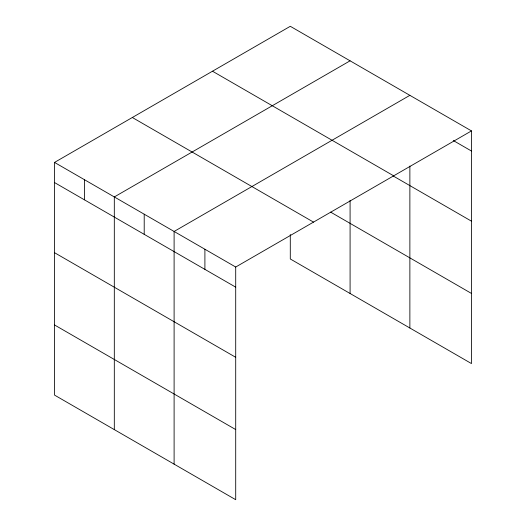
<?xml version="1.0" encoding="UTF-8"?>
<svg xmlns="http://www.w3.org/2000/svg" width="526" height="526" viewBox="0 0 526 526"><rect width="100%" height="100%" fill="white"/><g stroke="black" fill="none" stroke-linecap="round" stroke-linejoin="round"><path stroke-width="0.79" d="M471.48 130.908L235.707 267.03L235.707 499.7L54.52 395.092L54.52 162.422L290.293 26.3L471.48 130.908L471.48 363.578L290.293 258.97L290.293 234.504M350.086 60.819L114.313 196.941L114.313 429.617M409.872 95.337L174.106 231.46L174.106 464.136M453.28 140.527L471.48 151.034M212.491 71.22L393.672 175.829M393.192 175.98L471.48 221.176M330.617 212.116L471.48 293.442M132.328 117.502L313.509 222.11M54.52 162.422L235.707 267.03M54.52 182.555L235.707 287.157M54.52 252.69L235.707 357.299M54.52 324.956L235.707 429.564M409.872 166.038L409.872 328.014M350.086 200.36L350.086 293.495M204.903 249.245L204.903 269.378M144.209 214.2L144.209 234.333M84.416 179.682L84.416 199.814"/></g></svg>
